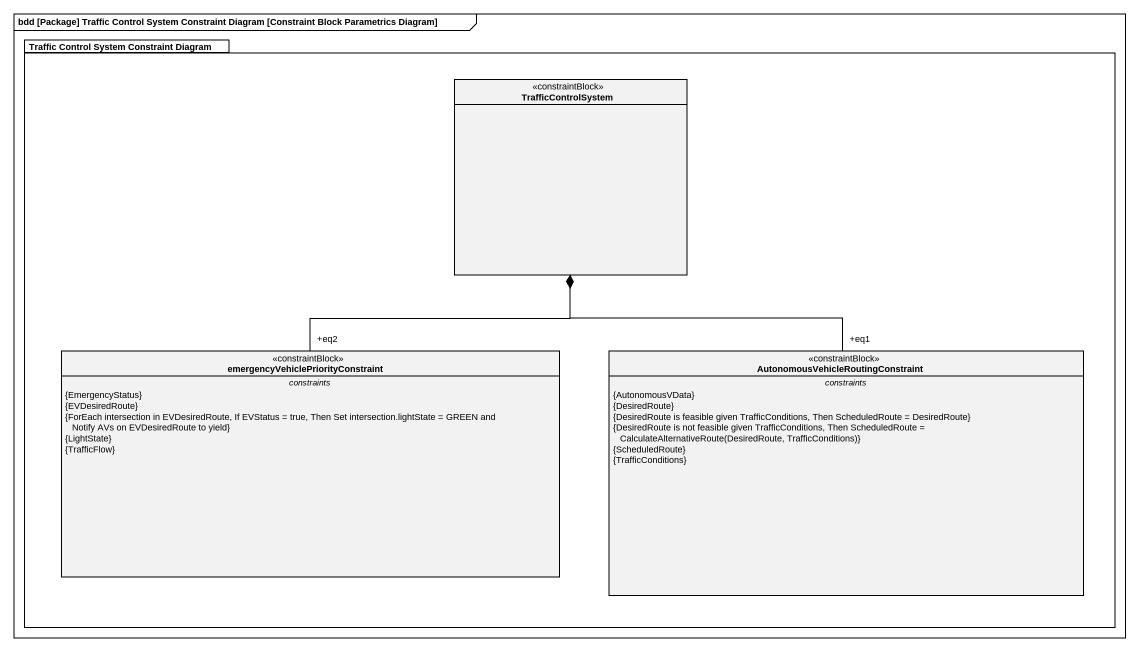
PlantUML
@startuml
mainframe bdd [Package] Traffic Control System Constraint Diagram [Constraint Block Parametrics Diagram]
hide circle
hide empty members
package "Traffic Control System Constraint Diagram" as Traffic_Control_System {
  class TrafficControlSystem <<constraintBlock>>
  class "emergencyVehiclePriorityConstraint" as emergencyVehiclePriorityCons <<constraintBlock>> {
    -- constraints --
    {EmergencyStatus}
    {EVDesiredRoute}
    {ForEach intersection in EVDesiredRoute, If EVStatus = true, Then Set intersection.lightState = GREEN and Notify AVs on EVDesiredRoute to yield}
    {LightState}
    {TrafficFlow}
  }
  class "AutonomousVehicleRoutingConstraint" as AutonomousVehicleRoutingCons <<constraintBlock>> {
    -- constraints --
    {AutonomousVData}
    {DesiredRoute}
    {DesiredRoute is feasible given TrafficConditions, Then ScheduledRoute = DesiredRoute}
    {field} {DesiredRoute is not feasible given TrafficConditions, Then ScheduledRoute = CalculateAlternativeRoute(DesiredRoute, TrafficConditions)}
    {ScheduledRoute}
    {TrafficConditions}
  }
}
emergencyVehiclePriorityCons "+eq2" -up-* TrafficControlSystem
AutonomousVehicleRoutingCons "+eq1" -up-* TrafficControlSystem
@enduml
